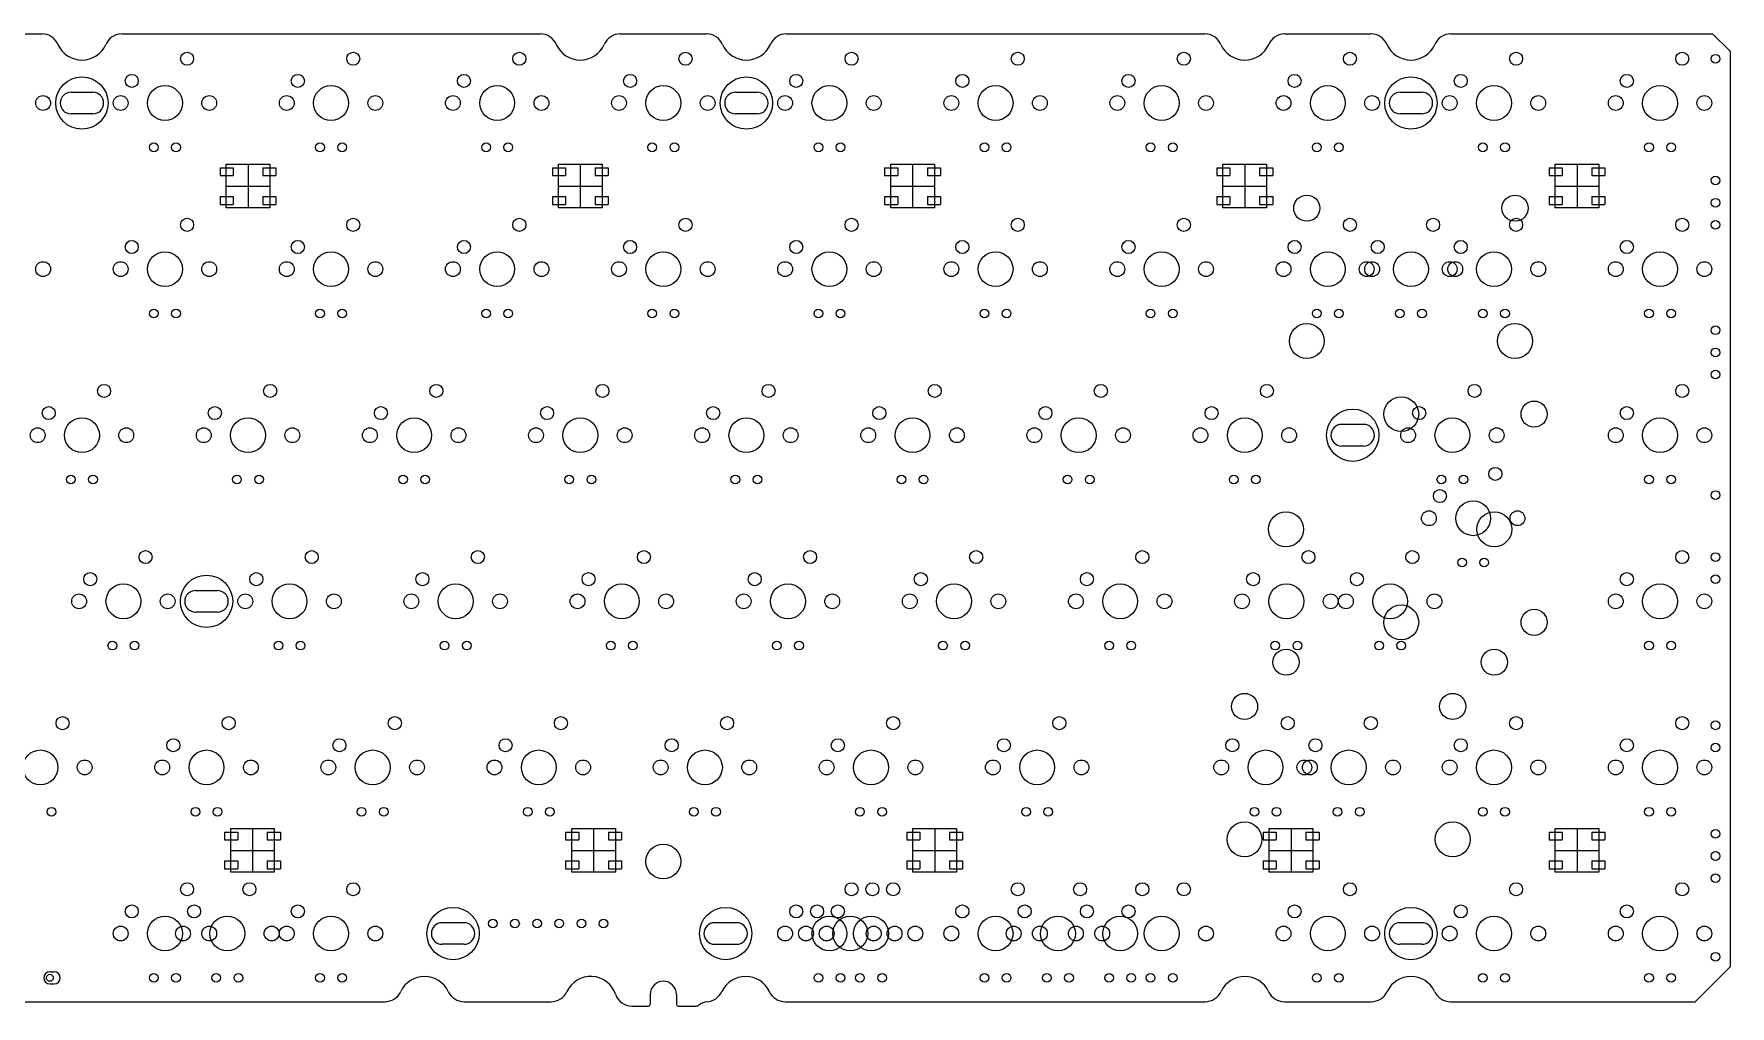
# Model space of a CAD drawing. Header units: millimetres. Extents: x 439 to 1009, y -82 to 714.
# Drawn here: x 691.3 to 885.8, y 246.3 to 357.8 of the extents above; entities that cross this region are included whole.
import ezdxf

# ---------------------------------------------------------------- set-up
doc = ezdxf.new("R2010")
doc.units = ezdxf.units.MM
doc.layers.add('bmini', color=150, linetype='Continuous')

msp = doc.modelspace()

# ---------------------------------------------------------------- linework, layer by layer
at = {"layer": 'bmini'}
for p, q in [((682.31, 357.8), (692.2, 357.8)), ((701.36, 357.8), (749.35, 357.8)), ((758.51, 357.8), (768.4, 357.8)), ((777.56, 357.8), (825.55, 357.8)), ((834.71, 357.8), (844.6, 357.8)), ((853.76, 357.8), (883.78, 357.8)), ((883.78, 357.8), (885.78, 355.8)), ((885.78, 355.8), (885.78, 250.8)), ((712.63, 342.45), (712.63, 341.55)), ((712.63, 342.45), (714.13, 342.45)), ((713.33, 342.85), (718.33, 342.85)), ((713.33, 337.85), (713.33, 342.85)), ((714.13, 342.45), (714.13, 341.55)), ((715.83, 342.85), (715.83, 337.85)), ((717.53, 342.45), (717.53, 341.55)), ((717.53, 342.45), (719.03, 342.45)), ((718.33, 342.85), (718.33, 337.85)), ((719.03, 342.45), (719.03, 341.55)), ((750.73, 342.45), (750.73, 341.55)), ((750.73, 342.45), (752.23, 342.45)), ((751.43, 342.85), (756.43, 342.85)), ((751.43, 337.85), (751.43, 342.85)), ((752.23, 342.45), (752.23, 341.55)), ((753.93, 342.85), (753.93, 337.85)), ((755.63, 342.45), (755.63, 341.55)), ((755.63, 342.45), (757.13, 342.45)), ((756.43, 342.85), (756.43, 337.85)), ((757.13, 342.45), (757.13, 341.55)), ((788.83, 342.45), (788.83, 341.55)), ((788.83, 342.45), (790.33, 342.45)), ((789.53, 342.85), (794.53, 342.85)), ((789.53, 337.85), (789.53, 342.85)), ((790.33, 342.45), (790.33, 341.55)), ((792.03, 342.85), (792.03, 337.85)), ((793.73, 342.45), (793.73, 341.55)), ((793.73, 342.45), (795.23, 342.45)), ((794.53, 342.85), (794.53, 337.85)), ((795.23, 342.45), (795.23, 341.55)), ((826.93, 342.45), (826.93, 341.55)), ((826.93, 342.45), (828.43, 342.45)), ((827.63, 342.85), (832.63, 342.85)), ((827.63, 337.85), (827.63, 342.85)), ((828.43, 342.45), (828.43, 341.55)), ((830.13, 342.85), (830.13, 337.85)), ((831.83, 342.45), (831.83, 341.55)), ((831.83, 342.45), (833.33, 342.45)), ((832.63, 342.85), (832.63, 337.85)), ((833.33, 342.45), (833.33, 341.55)), ((865.03, 342.45), (865.03, 341.55)), ((865.03, 342.45), (866.53, 342.45)), ((865.73, 342.85), (870.73, 342.85)), ((865.73, 337.85), (865.73, 342.85)), ((866.53, 342.45), (866.53, 341.55)), ((868.23, 342.85), (868.23, 337.85)), ((869.93, 342.45), (869.93, 341.55)), ((869.93, 342.45), (871.43, 342.45)), ((870.73, 342.85), (870.73, 337.85)), ((871.43, 342.45), (871.43, 341.55)), ((712.63, 341.55), (714.13, 341.55)), ((717.53, 341.55), (719.03, 341.55)), ((750.73, 341.55), (752.23, 341.55)), ((755.63, 341.55), (757.13, 341.55)), ((788.83, 341.55), (790.33, 341.55)), ((793.73, 341.55), (795.23, 341.55)), ((826.93, 341.55), (828.43, 341.55)), ((831.83, 341.55), (833.33, 341.55)), ((865.03, 341.55), (866.53, 341.55)), ((869.93, 341.55), (871.43, 341.55)), ((712.63, 339.15), (712.63, 338.25)), ((712.63, 339.15), (714.13, 339.15)), ((713.33, 340.35), (718.33, 340.35)), ((714.13, 339.15), (714.13, 338.25)), ((717.53, 339.15), (717.53, 338.25)), ((717.53, 339.15), (719.03, 339.15)), ((719.03, 339.15), (719.03, 338.25)), ((750.73, 339.15), (750.73, 338.25)), ((750.73, 339.15), (752.23, 339.15)), ((751.43, 340.35), (756.43, 340.35)), ((752.23, 339.15), (752.23, 338.25)), ((755.63, 339.15), (755.63, 338.25)), ((755.63, 339.15), (757.13, 339.15)), ((757.13, 339.15), (757.13, 338.25)), ((788.83, 339.15), (788.83, 338.25)), ((788.83, 339.15), (790.33, 339.15)), ((789.53, 340.35), (794.53, 340.35)), ((790.33, 339.15), (790.33, 338.25)), ((793.73, 339.15), (793.73, 338.25)), ((793.73, 339.15), (795.23, 339.15)), ((795.23, 339.15), (795.23, 338.25)), ((826.93, 339.15), (826.93, 338.25)), ((826.93, 339.15), (828.43, 339.15)), ((827.63, 340.35), (832.63, 340.35)), ((828.43, 339.15), (828.43, 338.25)), ((831.83, 339.15), (831.83, 338.25)), ((831.83, 339.15), (833.33, 339.15)), ((833.33, 339.15), (833.33, 338.25)), ((865.03, 339.15), (865.03, 338.25)), ((865.03, 339.15), (866.53, 339.15)), ((865.73, 340.35), (870.73, 340.35)), ((866.53, 339.15), (866.53, 338.25)), ((869.93, 339.15), (869.93, 338.25)), ((869.93, 339.15), (871.43, 339.15)), ((871.43, 339.15), (871.43, 338.25)), ((712.63, 338.25), (714.13, 338.25)), ((718.33, 337.85), (713.33, 337.85)), ((717.53, 338.25), (719.03, 338.25)), ((750.73, 338.25), (752.23, 338.25)), ((756.43, 337.85), (751.43, 337.85)), ((755.63, 338.25), (757.13, 338.25)), ((788.83, 338.25), (790.33, 338.25)), ((794.53, 337.85), (789.53, 337.85)), ((793.73, 338.25), (795.23, 338.25)), ((826.93, 338.25), (828.43, 338.25)), ((832.63, 337.85), (827.63, 337.85)), ((831.83, 338.25), (833.33, 338.25)), ((865.03, 338.25), (866.53, 338.25)), ((870.73, 337.85), (865.73, 337.85)), ((869.93, 338.25), (871.43, 338.25)), ((713.84, 266.65), (718.84, 266.65)), ((713.84, 261.65), (713.84, 266.65)), ((716.34, 266.65), (716.34, 261.65)), ((718.84, 266.65), (718.84, 261.65)), ((752.95, 266.65), (757.95, 266.65)), ((752.95, 261.65), (752.95, 266.65)), ((755.45, 266.65), (755.45, 261.65)), ((757.95, 266.65), (757.95, 261.65)), ((792.07, 266.65), (797.07, 266.65)), ((792.07, 261.65), (792.07, 266.65)), ((794.57, 266.65), (794.57, 261.65)), ((797.07, 266.65), (797.07, 261.65)), ((832.94, 266.65), (837.94, 266.65)), ((832.94, 261.65), (832.94, 266.65)), ((835.44, 266.65), (835.44, 261.65)), ((837.94, 266.65), (837.94, 261.65)), ((865.73, 266.65), (870.73, 266.65)), ((865.73, 261.65), (865.73, 266.65)), ((868.23, 266.65), (868.23, 261.65)), ((870.73, 266.65), (870.73, 261.65)), ((713.14, 266.25), (713.14, 265.35)), ((713.14, 266.25), (714.64, 266.25)), ((713.14, 265.35), (714.64, 265.35)), ((714.64, 266.25), (714.64, 265.35)), ((718.04, 266.25), (718.04, 265.35)), ((718.04, 266.25), (719.54, 266.25)), ((718.04, 265.35), (719.54, 265.35)), ((719.54, 266.25), (719.54, 265.35)), ((752.25, 266.25), (752.25, 265.35)), ((752.25, 266.25), (753.75, 266.25)), ((752.25, 265.35), (753.75, 265.35)), ((753.75, 266.25), (753.75, 265.35)), ((757.15, 266.25), (757.15, 265.35)), ((757.15, 266.25), (758.65, 266.25)), ((757.15, 265.35), (758.65, 265.35)), ((758.65, 266.25), (758.65, 265.35)), ((791.37, 266.25), (791.37, 265.35)), ((791.37, 266.25), (792.87, 266.25)), ((791.37, 265.35), (792.87, 265.35)), ((792.87, 266.25), (792.87, 265.35)), ((796.27, 266.25), (796.27, 265.35)), ((796.27, 266.25), (797.77, 266.25)), ((796.27, 265.35), (797.77, 265.35)), ((797.77, 266.25), (797.77, 265.35)), ((832.24, 266.25), (832.24, 265.35)), ((832.24, 266.25), (833.74, 266.25)), ((832.24, 265.35), (833.74, 265.35)), ((833.74, 266.25), (833.74, 265.35)), ((837.14, 266.25), (837.14, 265.35)), ((837.14, 266.25), (838.64, 266.25)), ((837.14, 265.35), (838.64, 265.35)), ((838.64, 266.25), (838.64, 265.35)), ((865.03, 266.25), (865.03, 265.35)), ((865.03, 266.25), (866.53, 266.25)), ((865.03, 265.35), (866.53, 265.35)), ((866.53, 266.25), (866.53, 265.35)), ((869.93, 266.25), (869.93, 265.35)), ((869.93, 266.25), (871.43, 266.25)), ((869.93, 265.35), (871.43, 265.35)), ((871.43, 266.25), (871.43, 265.35)), ((713.14, 262.95), (713.14, 262.05)), ((713.14, 262.95), (714.64, 262.95)), ((713.84, 264.15), (718.84, 264.15)), ((714.64, 262.95), (714.64, 262.05)), ((718.04, 262.95), (718.04, 262.05)), ((718.04, 262.95), (719.54, 262.95)), ((719.54, 262.95), (719.54, 262.05)), ((752.25, 262.95), (752.25, 262.05)), ((752.25, 262.95), (753.75, 262.95)), ((752.95, 264.15), (757.95, 264.15)), ((753.75, 262.95), (753.75, 262.05)), ((757.15, 262.95), (757.15, 262.05)), ((757.15, 262.95), (758.65, 262.95)), ((758.65, 262.95), (758.65, 262.05)), ((791.37, 262.95), (791.37, 262.05)), ((791.37, 262.95), (792.87, 262.95)), ((792.07, 264.15), (797.07, 264.15)), ((792.87, 262.95), (792.87, 262.05)), ((796.27, 262.95), (796.27, 262.05)), ((796.27, 262.95), (797.77, 262.95)), ((797.77, 262.95), (797.77, 262.05)), ((832.24, 262.95), (832.24, 262.05)), ((832.24, 262.95), (833.74, 262.95)), ((832.94, 264.15), (837.94, 264.15)), ((833.74, 262.95), (833.74, 262.05)), ((837.14, 262.95), (837.14, 262.05)), ((837.14, 262.95), (838.64, 262.95)), ((838.64, 262.95), (838.64, 262.05)), ((865.03, 262.95), (865.03, 262.05)), ((865.03, 262.95), (866.53, 262.95)), ((865.73, 264.15), (870.73, 264.15)), ((866.53, 262.95), (866.53, 262.05)), ((869.93, 262.95), (869.93, 262.05)), ((869.93, 262.95), (871.43, 262.95)), ((871.43, 262.95), (871.43, 262.05)), ((713.14, 262.05), (714.64, 262.05)), ((718.84, 261.65), (713.84, 261.65)), ((718.04, 262.05), (719.54, 262.05)), ((752.25, 262.05), (753.75, 262.05)), ((757.95, 261.65), (752.95, 261.65)), ((757.15, 262.05), (758.65, 262.05)), ((791.37, 262.05), (792.87, 262.05)), ((797.07, 261.65), (792.07, 261.65)), ((796.27, 262.05), (797.77, 262.05)), ((832.24, 262.05), (833.74, 262.05)), ((837.94, 261.65), (832.94, 261.65)), ((837.14, 262.05), (838.64, 262.05)), ((865.03, 262.05), (866.53, 262.05)), ((870.73, 261.65), (865.73, 261.65)), ((869.93, 262.05), (871.43, 262.05)), ((885.78, 250.8), (881.78, 246.8)), ((761.95, 247.64), (761.95, 246.5)), ((764.95, 247.64), (764.95, 246.5)), ((668.94, 246.8), (731.53, 246.8)), ((740.61, 246.8), (750.58, 246.8)), ((759.86, 246.3), (761.75, 246.3)), ((765.15, 246.3), (767.22, 246.3)), ((777.42, 246.8), (825.59, 246.8)), ((834.67, 246.8), (844.64, 246.8)), ((853.72, 246.8), (881.78, 246.8))]:
    msp.add_line(p, q, dxfattribs=at)
at = {"layer": 'bmini', "color": 2}
for p, q in [((695.53, 351.12), (698.03, 351.12)), ((771.73, 351.12), (774.23, 351.12)), ((847.93, 351.12), (850.43, 351.12)), ((698.03, 348.63), (695.53, 348.63)), ((774.23, 348.63), (771.73, 348.63)), ((850.43, 348.63), (847.93, 348.63)), ((841.25, 313.02), (843.76, 313.02)), ((843.76, 310.53), (841.25, 310.53)), ((709.81, 293.97), (712.32, 293.97)), ((712.32, 291.48), (709.81, 291.48)), ((738.09, 255.87), (740.59, 255.87)), ((769.35, 255.87), (771.85, 255.87)), ((847.93, 255.87), (850.43, 255.87)), ((740.59, 253.38), (738.09, 253.38)), ((769.35, 253.38), (771.85, 253.38)), ((850.43, 253.38), (847.93, 253.38)), ((693.1, 250.24), (693.6, 250.24)), ((693.1, 248.84), (693.6, 248.84))]:
    msp.add_line(p, q, dxfattribs=at)
at = {"layer": 'bmini'}
for centre, radius in [((708.84, 354.95), 0.75), ((727.89, 354.95), 0.75), ((746.94, 354.95), 0.75), ((765.99, 354.95), 0.75), ((785.04, 354.95), 0.75), ((804.09, 354.95), 0.75), ((823.14, 354.95), 0.75), ((842.19, 354.95), 0.75), ((861.24, 354.95), 0.75), ((880.29, 354.95), 0.75), ((702.49, 352.41), 0.75), ((721.54, 352.41), 0.75), ((740.59, 352.41), 0.75), ((759.64, 352.41), 0.75), ((778.69, 352.41), 0.75), ((797.74, 352.41), 0.75), ((816.79, 352.41), 0.75), ((835.84, 352.41), 0.75), ((854.89, 352.41), 0.75), ((873.94, 352.41), 0.75), ((692.33, 349.87), 0.85), ((701.22, 349.87), 0.85), ((706.3, 349.87), 2), ((711.38, 349.87), 0.85), ((720.27, 349.87), 0.85), ((725.35, 349.87), 2), ((730.43, 349.87), 0.85), ((739.32, 349.87), 0.85), ((744.4, 349.87), 2), ((749.48, 349.87), 0.85), ((758.37, 349.87), 0.85), ((763.45, 349.87), 2), ((768.53, 349.87), 0.85), ((777.42, 349.87), 0.85), ((782.5, 349.87), 2), ((787.58, 349.87), 0.85), ((796.47, 349.87), 0.85), ((801.55, 349.87), 2), ((806.63, 349.87), 0.85), ((815.52, 349.87), 0.85), ((820.6, 349.87), 2), ((825.68, 349.87), 0.85), ((834.57, 349.87), 0.85), ((839.65, 349.87), 2), ((844.73, 349.87), 0.85), ((853.62, 349.87), 0.85), ((858.7, 349.87), 2), ((863.78, 349.87), 0.85), ((872.67, 349.87), 0.85), ((877.75, 349.87), 2), ((882.83, 349.87), 0.85), ((705.03, 344.79), 0.5), ((707.57, 344.79), 0.5), ((724.08, 344.79), 0.5), ((726.62, 344.79), 0.5), ((743.13, 344.79), 0.5), ((745.67, 344.79), 0.5), ((762.18, 344.79), 0.5), ((764.72, 344.79), 0.5), ((781.23, 344.79), 0.5), ((783.77, 344.79), 0.5), ((800.28, 344.79), 0.5), ((802.82, 344.79), 0.5), ((819.33, 344.79), 0.5), ((821.87, 344.79), 0.5), ((838.38, 344.79), 0.5), ((840.92, 344.79), 0.5), ((857.43, 344.79), 0.5), ((859.97, 344.79), 0.5), ((876.48, 344.79), 0.5), ((879.02, 344.79), 0.5), ((837.24, 337.81), 1.5), ((861.12, 337.81), 1.5), ((708.84, 335.9), 0.75), ((727.89, 335.9), 0.75), ((746.94, 335.9), 0.75), ((765.99, 335.9), 0.75), ((785.04, 335.9), 0.75), ((804.09, 335.9), 0.75), ((823.14, 335.9), 0.75), ((842.19, 335.9), 0.75), ((851.72, 335.9), 0.75), ((861.24, 335.9), 0.75), ((880.29, 335.9), 0.75), ((702.49, 333.36), 0.75), ((706.3, 330.82), 2), ((721.54, 333.36), 0.75), ((725.35, 330.82), 2), ((740.59, 333.36), 0.75), ((744.4, 330.82), 2), ((759.64, 333.36), 0.75), ((763.45, 330.82), 2), ((778.69, 333.36), 0.75), ((782.5, 330.82), 2), ((797.74, 333.36), 0.75), ((801.55, 330.82), 2), ((816.79, 333.36), 0.75), ((820.6, 330.82), 2), ((835.84, 333.36), 0.75), ((839.65, 330.82), 2), ((845.37, 333.36), 0.75), ((849.18, 330.82), 2), ((854.89, 333.36), 0.75), ((858.7, 330.82), 2), ((873.94, 333.36), 0.75), ((877.75, 330.82), 2), ((692.33, 330.82), 0.85), ((701.22, 330.82), 0.85), ((711.38, 330.82), 0.85), ((720.27, 330.82), 0.85), ((730.43, 330.82), 0.85), ((739.32, 330.82), 0.85), ((749.48, 330.82), 0.85), ((758.37, 330.82), 0.85), ((768.53, 330.82), 0.85), ((777.42, 330.82), 0.85), ((787.58, 330.82), 0.85), ((796.47, 330.82), 0.85), ((806.63, 330.82), 0.85), ((815.52, 330.82), 0.85), ((825.68, 330.82), 0.85), ((834.57, 330.82), 0.85), ((844.1, 330.82), 0.85), ((844.73, 330.82), 0.85), ((853.62, 330.82), 0.85), ((854.26, 330.82), 0.85), ((863.78, 330.82), 0.85), ((872.67, 330.82), 0.85), ((882.83, 330.82), 0.85), ((705.03, 325.74), 0.5), ((707.57, 325.74), 0.5), ((724.08, 325.74), 0.5), ((726.62, 325.74), 0.5), ((743.13, 325.74), 0.5), ((745.67, 325.74), 0.5), ((762.18, 325.74), 0.5), ((764.72, 325.74), 0.5), ((781.23, 325.74), 0.5), ((783.77, 325.74), 0.5), ((800.28, 325.74), 0.5), ((802.82, 325.74), 0.5), ((819.33, 325.74), 0.5), ((821.87, 325.74), 0.5), ((838.38, 325.74), 0.5), ((840.92, 325.74), 0.5), ((847.91, 325.74), 0.5), ((850.45, 325.74), 0.5), ((857.43, 325.74), 0.5), ((859.97, 325.74), 0.5), ((876.48, 325.74), 0.5), ((879.02, 325.74), 0.5), ((837.24, 322.57), 2), ((861.12, 322.57), 2), ((699.32, 316.85), 0.75), ((718.37, 316.85), 0.75), ((737.42, 316.85), 0.75), ((756.47, 316.85), 0.75), ((775.52, 316.85), 0.75), ((794.57, 316.85), 0.75), ((813.62, 316.85), 0.75), ((832.67, 316.85), 0.75), ((856.48, 316.85), 0.75), ((880.29, 316.85), 0.75), ((848.07, 314.19), 2), ((863.31, 314.19), 1.5), ((692.97, 314.31), 0.75), ((696.78, 311.77), 2), ((712.02, 314.31), 0.75), ((715.83, 311.77), 2), ((731.07, 314.31), 0.75), ((734.88, 311.77), 2), ((750.12, 314.31), 0.75), ((753.93, 311.77), 2), ((769.17, 314.31), 0.75), ((772.98, 311.77), 2), ((788.22, 314.31), 0.75), ((792.03, 311.77), 2), ((807.27, 314.31), 0.75), ((811.08, 311.77), 2), ((826.32, 314.31), 0.75), ((830.13, 311.77), 2), ((850.13, 314.31), 0.75), ((853.94, 311.77), 2), ((873.94, 314.31), 0.75), ((877.75, 311.77), 2), ((691.7, 311.77), 0.85), ((701.86, 311.77), 0.85), ((710.75, 311.77), 0.85), ((720.91, 311.77), 0.85), ((729.8, 311.77), 0.85), ((739.96, 311.77), 0.85), ((748.85, 311.77), 0.85), ((759.01, 311.77), 0.85), ((767.9, 311.77), 0.85), ((778.06, 311.77), 0.85), ((786.95, 311.77), 0.85), ((797.11, 311.77), 0.85), ((806, 311.77), 0.85), ((816.16, 311.77), 0.85), ((825.05, 311.77), 0.85), ((835.21, 311.77), 0.85), ((848.86, 311.77), 0.85), ((859.02, 311.77), 0.85), ((872.67, 311.77), 0.85), ((882.83, 311.77), 0.85), ((858.86, 307.33), 0.75), ((695.51, 306.69), 0.5), ((698.05, 306.69), 0.5), ((714.56, 306.69), 0.5), ((717.1, 306.69), 0.5), ((733.61, 306.69), 0.5), ((736.15, 306.69), 0.5), ((752.66, 306.69), 0.5), ((755.2, 306.69), 0.5), ((771.71, 306.69), 0.5), ((774.25, 306.69), 0.5), ((790.76, 306.69), 0.5), ((793.3, 306.69), 0.5), ((809.81, 306.69), 0.5), ((812.35, 306.69), 0.5), ((828.86, 306.69), 0.5), ((831.4, 306.69), 0.5), ((852.51, 304.79), 0.75), ((852.67, 306.69), 0.5), ((855.21, 306.69), 0.5), ((876.48, 306.69), 0.5), ((879.02, 306.69), 0.5), ((856.32, 302.25), 2), ((834.86, 300.98), 2), ((851.24, 302.25), 0.85), ((858.74, 300.98), 2), ((858.74, 300.98), 2), ((861.4, 302.25), 0.85), ((704.08, 297.8), 0.75), ((723.13, 297.8), 0.75), ((742.18, 297.8), 0.75), ((761.23, 297.8), 0.75), ((780.28, 297.8), 0.75), ((799.33, 297.8), 0.75), ((818.38, 297.8), 0.75), ((837.43, 297.8), 0.75), ((849.34, 297.8), 0.75), ((855.05, 297.17), 0.5), ((857.59, 297.17), 0.5), ((880.29, 297.8), 0.75), ((697.73, 295.26), 0.75), ((716.78, 295.26), 0.75), ((735.83, 295.26), 0.75), ((754.88, 295.26), 0.75), ((773.93, 295.26), 0.75), ((792.98, 295.26), 0.75), ((812.03, 295.26), 0.75), ((831.08, 295.26), 0.75), ((842.99, 295.26), 0.75), ((873.94, 295.26), 0.75), ((701.54, 292.72), 2), ((720.59, 292.72), 2), ((739.64, 292.72), 2), ((758.69, 292.72), 2), ((777.74, 292.72), 2), ((796.79, 292.72), 2), ((815.84, 292.72), 2), ((834.89, 292.72), 2), ((846.8, 292.72), 2), ((877.75, 292.72), 2), ((696.46, 292.72), 0.85), ((706.62, 292.72), 0.85), ((715.51, 292.72), 0.85), ((725.67, 292.72), 0.85), ((734.56, 292.72), 0.85), ((744.72, 292.72), 0.85), ((753.61, 292.72), 0.85), ((763.77, 292.72), 0.85), ((772.66, 292.72), 0.85), ((782.82, 292.72), 0.85), ((791.71, 292.72), 0.85), ((801.87, 292.72), 0.85), ((810.76, 292.72), 0.85), ((820.92, 292.72), 0.85), ((829.81, 292.72), 0.85), ((839.97, 292.72), 0.85), ((841.72, 292.72), 0.85), ((848.07, 290.31), 2), ((851.88, 292.72), 0.85), ((863.31, 290.31), 1.5), ((872.67, 292.72), 0.85), ((882.83, 292.72), 0.85), ((700.27, 287.64), 0.5), ((702.81, 287.64), 0.5), ((719.32, 287.64), 0.5), ((721.86, 287.64), 0.5), ((738.37, 287.64), 0.5), ((740.91, 287.64), 0.5), ((757.42, 287.64), 0.5), ((759.96, 287.64), 0.5), ((776.47, 287.64), 0.5), ((779.01, 287.64), 0.5), ((795.52, 287.64), 0.5), ((798.06, 287.64), 0.5), ((814.57, 287.64), 0.5), ((817.11, 287.64), 0.5), ((833.62, 287.64), 0.5), ((836.16, 287.64), 0.5), ((845.53, 287.64), 0.5), ((848.07, 287.64), 0.5), ((876.48, 287.64), 0.5), ((879.02, 287.64), 0.5), ((834.86, 285.74), 1.5), ((858.74, 285.74), 1.5), ((830.1, 280.66), 1.5), ((853.97, 280.66), 1.5), ((694.56, 278.75), 0.75), ((713.61, 278.75), 0.75), ((732.66, 278.75), 0.75), ((751.71, 278.75), 0.75), ((770.76, 278.75), 0.75), ((789.81, 278.75), 0.75), ((808.86, 278.75), 0.75), ((835.05, 278.75), 0.75), ((844.58, 278.75), 0.75), ((861.24, 278.75), 0.75), ((880.29, 278.75), 0.75), ((707.26, 276.21), 0.75), ((726.31, 276.21), 0.75), ((745.36, 276.21), 0.75), ((764.41, 276.21), 0.75), ((783.46, 276.21), 0.75), ((802.51, 276.21), 0.75), ((828.7, 276.21), 0.75), ((838.23, 276.21), 0.75), ((854.89, 276.21), 0.75), ((873.94, 276.21), 0.75), ((692.02, 273.67), 2), ((697.1, 273.67), 0.85), ((705.99, 273.67), 0.85), ((711.07, 273.67), 2), ((716.15, 273.67), 0.85), ((725.04, 273.67), 0.85), ((730.12, 273.67), 2), ((735.2, 273.67), 0.85), ((744.09, 273.67), 0.85), ((749.17, 273.67), 2), ((754.25, 273.67), 0.85), ((763.14, 273.67), 0.85), ((768.22, 273.67), 2), ((773.3, 273.67), 0.85), ((782.19, 273.67), 0.85), ((787.27, 273.67), 2), ((792.35, 273.67), 0.85), ((801.24, 273.67), 0.85), ((806.32, 273.67), 2), ((811.4, 273.67), 0.85), ((827.43, 273.67), 0.85), ((832.51, 273.67), 2), ((836.96, 273.67), 0.85), ((837.59, 273.67), 0.85), ((842.04, 273.67), 2), ((847.12, 273.67), 0.85), ((853.62, 273.67), 0.85), ((858.7, 273.67), 2), ((863.78, 273.67), 0.85), ((872.67, 273.67), 0.85), ((877.75, 273.67), 2), ((882.83, 273.67), 0.85), ((693.29, 268.59), 0.5), ((709.8, 268.59), 0.5), ((712.34, 268.59), 0.5), ((728.85, 268.59), 0.5), ((731.39, 268.59), 0.5), ((747.9, 268.59), 0.5), ((750.44, 268.59), 0.5), ((766.95, 268.59), 0.5), ((769.49, 268.59), 0.5), ((786, 268.59), 0.5), ((788.54, 268.59), 0.5), ((805.05, 268.59), 0.5), ((807.59, 268.59), 0.5), ((831.24, 268.59), 0.5), ((833.78, 268.59), 0.5), ((840.77, 268.59), 0.5), ((843.31, 268.59), 0.5), ((857.43, 268.59), 0.5), ((859.97, 268.59), 0.5), ((876.48, 268.59), 0.5), ((879.02, 268.59), 0.5), ((830.1, 265.42), 2), ((853.97, 265.42), 2), ((763.45, 262.88), 2), ((708.84, 259.7), 0.75), ((715.99, 259.7), 0.75), ((727.89, 259.7), 0.75), ((785.04, 259.7), 0.75), ((787.43, 259.7), 0.75), ((789.81, 259.7), 0.75), ((804.09, 259.7), 0.75), ((811.24, 259.7), 0.75), ((818.38, 259.7), 0.75), ((823.14, 259.7), 0.75), ((842.19, 259.7), 0.75), ((861.24, 259.7), 0.75), ((880.29, 259.7), 0.75), ((702.49, 257.16), 0.75), ((709.64, 257.16), 0.75), ((721.54, 257.16), 0.75), ((778.69, 257.16), 0.75), ((781.08, 257.16), 0.75), ((783.46, 257.16), 0.75), ((797.74, 257.16), 0.75), ((804.89, 257.16), 0.75), ((812.03, 257.16), 0.75), ((816.79, 257.16), 0.75), ((835.84, 257.16), 0.75), ((854.89, 257.16), 0.75), ((873.94, 257.16), 0.75), ((701.22, 254.62), 0.85), ((706.3, 254.62), 2), ((708.37, 254.62), 0.85), ((711.38, 254.62), 0.85), ((713.45, 254.62), 2), ((718.53, 254.62), 0.85), ((720.27, 254.62), 0.85), ((725.35, 254.62), 2), ((730.43, 254.62), 0.85), ((777.42, 254.62), 0.85), ((777.42, 254.62), 0.85), ((779.81, 254.62), 0.85), ((782.5, 254.62), 2), ((782.19, 254.62), 0.85), ((784.89, 254.62), 2), ((787.27, 254.62), 2), ((787.58, 254.62), 0.85), ((789.97, 254.62), 0.85), ((792.35, 254.62), 0.85), ((796.47, 254.62), 0.85), ((801.55, 254.62), 2), ((803.62, 254.62), 0.85), ((806.63, 254.62), 0.85), ((808.7, 254.62), 2), ((810.76, 254.62), 0.85), ((813.78, 254.62), 0.85), ((815.84, 254.62), 2), ((820.6, 254.62), 2), ((825.68, 254.62), 0.85), ((834.57, 254.62), 0.85), ((839.65, 254.62), 2), ((844.73, 254.62), 0.85), ((853.62, 254.62), 0.85), ((858.7, 254.62), 2), ((863.78, 254.62), 0.85), ((872.67, 254.62), 0.85), ((877.75, 254.62), 2), ((882.83, 254.62), 0.85), ((705.03, 249.54), 0.5), ((707.57, 249.54), 0.5), ((712.18, 249.54), 0.5), ((714.72, 249.54), 0.5), ((724.08, 249.54), 0.5), ((726.62, 249.54), 0.5), ((781.23, 249.54), 0.5), ((783.77, 249.54), 0.5), ((786, 249.54), 0.5), ((788.54, 249.54), 0.5), ((800.28, 249.54), 0.5), ((802.82, 249.54), 0.5), ((807.43, 249.54), 0.5), ((809.97, 249.54), 0.5), ((814.57, 249.54), 0.5), ((817.11, 249.54), 0.5), ((819.33, 249.54), 0.5), ((821.87, 249.54), 0.5), ((838.38, 249.54), 0.5), ((840.92, 249.54), 0.5), ((857.43, 249.54), 0.5), ((859.97, 249.54), 0.5), ((876.48, 249.54), 0.5), ((879.02, 249.54), 0.5)]:
    msp.add_circle(centre, radius, dxfattribs=at)
at = {"layer": 'bmini', "color": 2, "linetype": 'Continuous'}
for centre, radius in [((884.1, 354.95), 0.5), ((884.1, 340.98), 0.5), ((884.1, 338.44), 0.5), ((884.1, 335.9), 0.5), ((884.1, 323.81), 0.5), ((884.1, 321.27), 0.5), ((884.1, 318.73), 0.5), ((884.1, 304.91), 0.5), ((884.1, 297.8), 0.5), ((884.1, 295.26), 0.5), ((884.1, 278.5), 0.5), ((884.1, 275.96), 0.5), ((884.1, 266.05), 0.5), ((884.1, 263.51), 0.5), ((884.1, 260.97), 0.5), ((743.9, 255.77), 0.5), ((746.44, 255.77), 0.5), ((748.98, 255.77), 0.5), ((751.52, 255.77), 0.5), ((754.06, 255.77), 0.5), ((756.6, 255.77), 0.5), ((884.1, 251.96), 0.5), ((693.1, 249.54), 0.4)]:
    msp.add_circle(centre, radius, dxfattribs=at)
at = {"layer": 'bmini', "color": 2}
for centre in [(696.78, 349.87), (772.98, 349.87), (849.18, 349.87), (842.51, 311.77), (711.07, 292.72), (739.34, 254.62), (770.6, 254.62), (849.18, 254.62)]:
    msp.add_circle(centre, 3, dxfattribs=at)
at = {"layer": 'bmini'}
for centre, radius, start, end in [((692.2, 355.8), 2, 23.5782, 90), ((696.78, 357.8), 3, 203.5782, 336.4218), ((701.36, 355.8), 2, 90, 156.4218), ((749.35, 355.8), 2, 23.5782, 90), ((753.93, 357.8), 3, 203.5782, 336.4218), ((758.51, 355.8), 2, 90, 156.4218), ((768.4, 355.8), 2, 23.5782, 90), ((772.98, 357.8), 3, 203.5782, 336.4218), ((777.56, 355.8), 2, 90, 156.4218), ((825.55, 355.8), 2, 23.5782, 90), ((830.13, 357.8), 3, 203.5782, 336.4218), ((834.71, 355.8), 2, 90, 156.4218), ((844.6, 355.8), 2, 23.5782, 90), ((849.18, 357.8), 3, 203.5782, 336.4218), ((853.76, 355.8), 2, 90, 156.4218), ((736.07, 246.7), 3, 24.8346, 155.1654), ((755.12, 246.7), 3, 18.6629, 155.1654), ((763.45, 247.64), 1.5, 0, 180), ((772.89, 246.7), 3, 24.8346, 155.2375), ((830.13, 246.7), 3, 24.8346, 155.1654), ((849.18, 246.7), 3, 24.8346, 155.1654), ((731.53, 248.8), 2, 270, 335.1654), ((740.61, 248.8), 2, 204.8346, 270), ((750.58, 248.8), 2, 270, 335.1654), ((759.86, 248.3), 2, 198.6629, 270), ((768.34, 248.79), 2, 273.2731, 335.2375), ((777.42, 248.8), 2, 204.8346, 270), ((825.59, 248.8), 2, 270, 335.1654), ((834.67, 248.8), 2, 204.8346, 270), ((844.64, 248.8), 2, 270, 335.1654), ((853.72, 248.8), 2, 204.8346, 270), ((761.75, 246.5), 0.2, 270, 0), ((765.15, 246.5), 0.2, 180, 270), ((767.22, 246.8), 0.5, 270, 311.4096), ((768.54, 245.3), 1.5, 93.2731, 131.4096)]:
    msp.add_arc(centre, radius, start, end, dxfattribs=at)
at = {"layer": 'bmini', "color": 2}
for centre, radius, start, end in [((695.53, 349.87), 1.24, 90, 270), ((698.03, 349.87), 1.24, 270, 90), ((771.73, 349.87), 1.24, 90, 270), ((774.23, 349.87), 1.24, 270, 90), ((847.93, 349.87), 1.24, 90, 270), ((850.43, 349.87), 1.24, 270, 90), ((841.25, 311.77), 1.24, 90, 270), ((843.76, 311.77), 1.24, 270, 90), ((709.81, 292.72), 1.24, 90, 270), ((712.32, 292.72), 1.24, 270, 90), ((738.09, 254.62), 1.24, 90, 270), ((740.59, 254.62), 1.24, 270, 90), ((769.35, 254.62), 1.24, 90, 270), ((771.85, 254.62), 1.24, 270, 90), ((847.93, 254.62), 1.24, 90, 270), ((850.43, 254.62), 1.24, 270, 90), ((693.1, 249.54), 0.7, 90, 180), ((693.1, 249.54), 0.7, 180, 270), ((693.6, 249.54), 0.7, 360, 90), ((693.6, 249.54), 0.7, 270, 360)]:
    msp.add_arc(centre, radius, start, end, dxfattribs=at)

doc.saveas('drawing.dxf')
